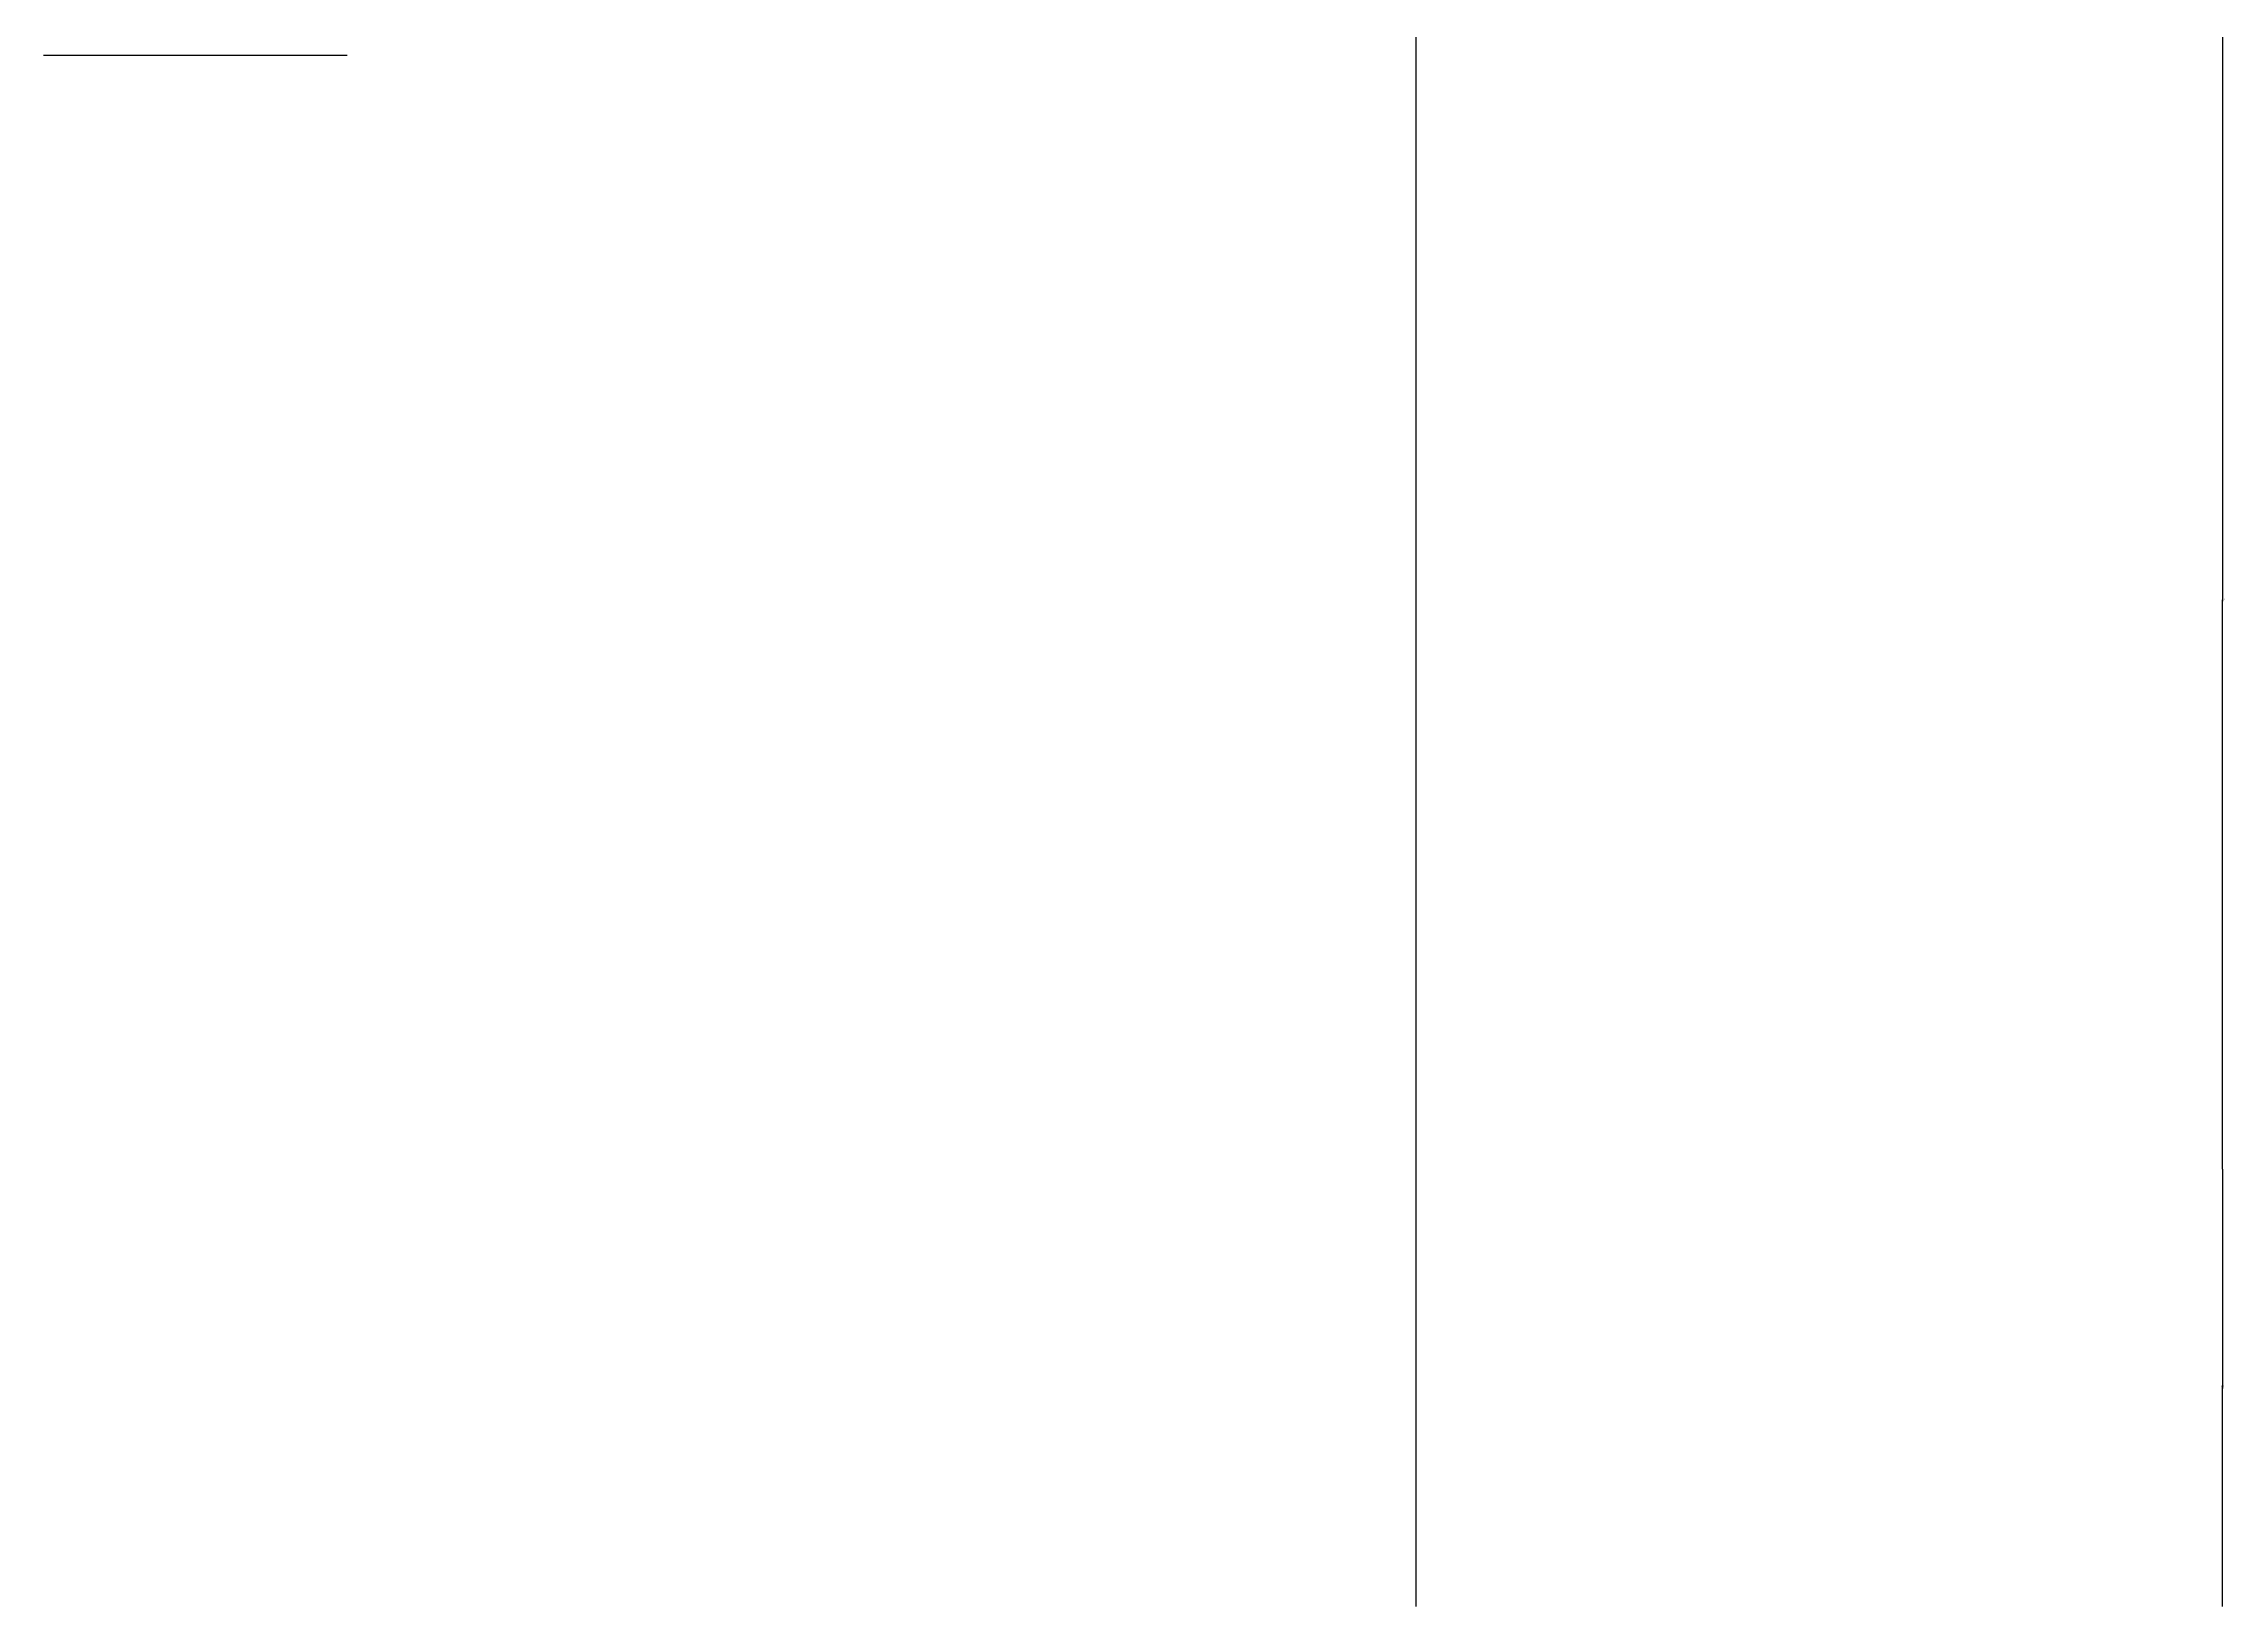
# Model space of a CAD drawing. Header units: metres. Extents: x 4568 to 182545, y -86951 to 35529.
# Drawn here: x 15958 to 17705, y -78573 to -77322 of the extents above; entities that cross this region are included whole.
import ezdxf

# ---------------------------------------------------------------- set-up
doc = ezdxf.new("R2010")
doc.units = ezdxf.units.M
doc.layers.add('CCX', color=7, linetype='Continuous')
doc.layers.add('LT', color=7, linetype='Continuous')
doc.dimstyles.get("Standard").update_dxf_attribs({"dimtxt": 2.5, "dimasz": 2.5, "dimexe": 1.25, "dimexo": 0.625, "dimtad": 1, "dimcen": 2.5, "dimazin": 3, "dimtfac": 1, "dimtmove": 0, "dimatfit": 3})

# ---------------------------------------------------------------- blocks, each defined once
blk = doc.blocks.new('_CLOSEDFILLED')
at = {"color": 0, "linetype": 'BYBLOCK'}
blk.add_solid([(-1, 0.2), (0, 0), (-1, -0.2)], dxfattribs=at)
blk = doc.blocks.new('*D404')
for p, q in [((17057.5, -76052.03), (17057.5, -77312.69)), ((17057.25, -77312.69), (17057, -77312.69)), ((17057.5, -78573.34), (17057.5, -77312.69)), ((17057.5, -77312.69), (17057.5, -77312.69)), ((17057.75, -77312.69), (17058, -77312.69))]:
    blk.add_line(p, q)
at = {"layer": 'Defpoints'}
for p in [(17057.5, -76052.03), (17057.5, -77312.69), (17057.5, -78573.34)]:
    blk.add_point(p, dxfattribs=at)
at = {"xscale": 0.25, "yscale": 0.25}
blk.add_blockref('_CLOSEDFILLED', (17057.5, -77312.69), dxfattribs=at)
at = {"xscale": 0.25, "yscale": 0.25, "rotation": 180}
blk.add_blockref('_CLOSEDFILLED', (17057.5, -77312.69), dxfattribs=at)
at = {"insert": (17057.5, -77311.565), "char_height": 1, "attachment_point": 5}
blk.add_mtext('3600', dxfattribs=at)
blk = doc.blocks.new('*D428')
for p, q in [((17703.31, -77312.69), (17703.31, -77767.92)), ((17703.06, -77767.92), (17702.81, -77767.92)), ((17703.31, -78223.16), (17703.31, -77767.92)), ((17703.31, -77767.92), (17703.31, -77767.92)), ((17703.56, -77767.92), (17703.81, -77767.92))]:
    blk.add_line(p, q)
at = {"layer": 'Defpoints'}
for p in [(17703.31, -77312.69), (17703.31, -77767.92), (17703.31, -78223.16)]:
    blk.add_point(p, dxfattribs=at)
at = {"layer": 'CCX', "xscale": 0.25, "yscale": 0.25}
blk.add_blockref('_CLOSEDFILLED', (17703.31, -77767.92), dxfattribs=at)
at = {"layer": 'CCX', "xscale": 0.25, "yscale": 0.25, "rotation": 180}
blk.add_blockref('_CLOSEDFILLED', (17703.31, -77767.92), dxfattribs=at)
at = {"layer": 'CCX', "insert": (17703.31, -77766.795), "char_height": 1, "attachment_point": 5}
blk.add_mtext('1300', dxfattribs=at)
blk = doc.blocks.new('*D431')
for p, q in [((17703.31, -78223.16), (17703.31, -78398.25)), ((17703.06, -78398.25), (17702.81, -78398.25)), ((17703.31, -78573.34), (17703.31, -78398.25)), ((17703.31, -78398.25), (17703.31, -78398.25)), ((17703.56, -78398.25), (17703.81, -78398.25))]:
    blk.add_line(p, q)
at = {"layer": 'Defpoints'}
for p in [(17703.31, -78223.16), (17703.31, -78398.25), (17703.31, -78573.34)]:
    blk.add_point(p, dxfattribs=at)
at = {"layer": 'CCX', "xscale": 0.25, "yscale": 0.25}
blk.add_blockref('_CLOSEDFILLED', (17703.31, -78398.25), dxfattribs=at)
at = {"layer": 'CCX', "xscale": 0.25, "yscale": 0.25, "rotation": 180}
blk.add_blockref('_CLOSEDFILLED', (17703.31, -78398.25), dxfattribs=at)
at = {"layer": 'CCX', "insert": (17703.31, -78397.125), "char_height": 1, "attachment_point": 5}
blk.add_mtext('500', dxfattribs=at)

msp = doc.modelspace()

# ---------------------------------------------------------------- linework, layer by layer
at = {"layer": 'LT'}
msp.add_lwpolyline([(15958.45, -77331.29), (16201.47, -77331.29)], dxfattribs=at)

# ---------------------------------------------------------------- dimensions: what is measured, and where the dimension line sits
dim = msp.add_linear_dim(base=(17057.5, -77312.69), p1=(17057.5, -78573.34), p2=(17057.5, -76052.03), text='3600', dimstyle='Standard')
dim.commit()
dim.dimension.update_dxf_attribs({"geometry": '*D404', "text_midpoint": (17057.5, -77311.565)})
at = {"layer": 'CCX'}
for base, p1, p2, text, picture, middle in [((17703.31, -77767.92), (17703.31, -78223.16), (17703.31, -77312.69), '1300', '*D428', (17703.31, -77766.795)), ((17703.31, -78398.25), (17703.31, -78573.34), (17703.31, -78223.16), '500', '*D431', (17703.31, -78397.125))]:
    dim = msp.add_linear_dim(base=base, p1=p1, p2=p2, text=text, dimstyle='Standard', dxfattribs=at)
    dim.commit()
    dim.dimension.update_dxf_attribs({"geometry": picture, "text_midpoint": middle})

doc.saveas('drawing.dxf')
